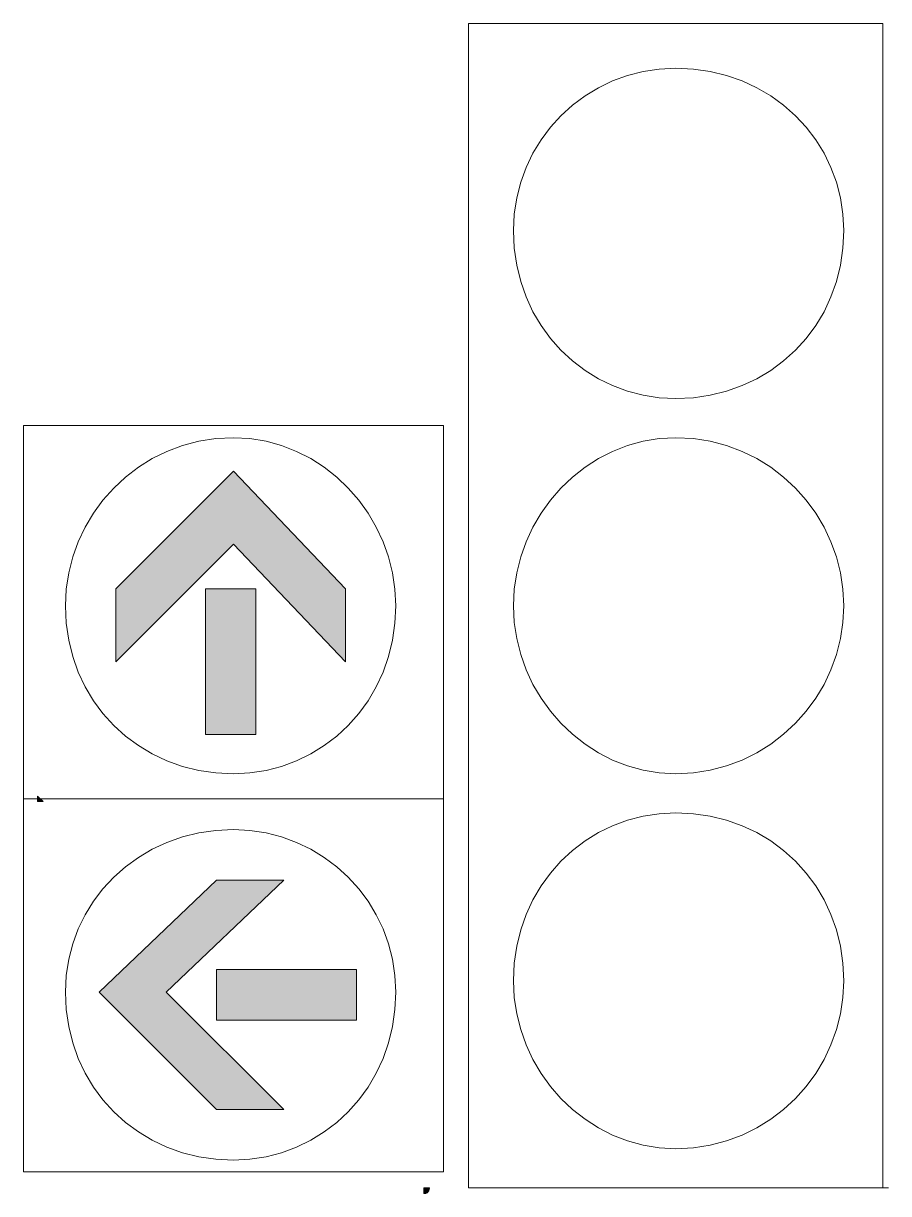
# Model space of a CAD drawing. Header units: metres. Extents: x 182 to 367, y 10 to 261.
import ezdxf

# ---------------------------------------------------------------- set-up
doc = ezdxf.new("R2010")
doc.units = ezdxf.units.M
for name, color, linetype, true_color in [('FILL_BLACK_000000', 7, 'Continuous', 0x000000), ('FILL_LIME_00FF00', 7, 'Continuous', 0x00ff00), ('STROKE_BLACK_000000', 7, 'Continuous', 0x000000)]:
    doc.layers.add(name, color=color, linetype=linetype, true_color=true_color)

msp = doc.modelspace()

# ---------------------------------------------------------------- hatches: boundary and pattern name
at = {"layer": 'FILL_BLACK_000000', "true_color": 0x000000}
h = msp.add_hatch(color=7, dxfattribs=at)
h.dxf.hatch_style = 1
h.paths.add_polyline_path([(184.95, 94.08), (184.95, 95.28), (186.15, 94.08), (184.95, 94.08)])
h = msp.add_hatch(color=7, dxfattribs=at)
h.dxf.hatch_style = 1
h.paths.add_polyline_path([(268.8, 10.68), (268.44, 10.27), (268.15, 10.13), (267.75, 10.08), (267.75, 11.28), (268.95, 11.28), (268.8, 10.68)])
at = {"layer": 'FILL_LIME_00FF00', "true_color": 0x00ff00}
h = msp.add_hatch(color=7, dxfattribs=at)
h.dxf.hatch_style = 1
h.paths.add_polyline_path([(201.75, 139.68), (226.95, 164.88), (250.95, 139.68), (250.95, 124.08), (226.95, 149.28), (201.75, 124.08), (201.75, 139.68)])
h = msp.add_hatch(color=7, dxfattribs=at)
h.dxf.hatch_style = 1
h.paths.add_polyline_path([(231.75, 139.68), (231.75, 108.48), (220.95, 108.48), (220.95, 139.68), (231.75, 139.68)])
h = msp.add_hatch(color=7, dxfattribs=at)
h.dxf.hatch_style = 1
h.paths.add_polyline_path([(237.75, 28.08), (223.35, 28.08), (198.15, 53.28), (223.35, 77.28), (237.75, 77.28), (212.55, 53.28), (237.75, 28.08)])
h = msp.add_hatch(color=7, dxfattribs=at)
h.dxf.hatch_style = 1
h.paths.add_polyline_path([(253.35, 58.08), (253.35, 47.28), (223.35, 47.28), (223.35, 58.08), (253.35, 58.08)])

# ---------------------------------------------------------------- linework, layer by layer
at = {"layer": 'FILL_BLACK_000000', "lineweight": 0, "true_color": 0x000000}
for points in [[(184.95, 94.08), (184.95, 95.28), (186.15, 94.08)], [(268.8, 10.68), (268.44, 10.27), (268.15, 10.13), (267.75, 10.08), (267.75, 11.28), (268.95, 11.28)]]:
    msp.add_lwpolyline(points, close=True, dxfattribs=at)
at = {"layer": 'FILL_LIME_00FF00', "lineweight": 0, "true_color": 0x00ff00}
for points in [[(201.75, 139.68), (226.95, 164.88), (250.95, 139.68), (250.95, 124.08), (226.95, 149.28), (201.75, 124.08)], [(231.75, 139.68), (231.75, 108.48), (220.95, 108.48), (220.95, 139.68)], [(237.75, 28.08), (223.35, 28.08), (198.15, 53.28), (223.35, 77.28), (237.75, 77.28), (212.55, 53.28)], [(253.35, 58.08), (253.35, 47.28), (223.35, 47.28), (223.35, 58.08)]]:
    msp.add_lwpolyline(points, close=True, dxfattribs=at)
at = {"layer": 'STROKE_BLACK_000000', "lineweight": 0, "true_color": 0x000000}
for points in [[(277.35, 260.88), (366.15, 260.88)], [(277.35, 260.88), (277.35, 11.28)], [(366.15, 260.88), (366.15, 11.28)], [(286.95, 216.48), (287.13, 212.71), (287.66, 209.08), (288.52, 205.58), (289.69, 202.25), (291.15, 199.09), (292.9, 196.12), (294.9, 193.37), (297.15, 190.83), (299.62, 188.53), (302.3, 186.49), (305.17, 184.72), (308.21, 183.24), (311.41, 182.05), (314.74, 181.19), (318.2, 180.66), (321.75, 180.48), (325.52, 180.66), (329.15, 181.19), (332.65, 182.05), (335.98, 183.24), (339.14, 184.72), (342.11, 186.49), (344.86, 188.53), (347.4, 190.83), (349.7, 193.37), (351.74, 196.12), (353.51, 199.09), (354.99, 202.25), (356.18, 205.58), (357.04, 209.08), (357.57, 212.71), (357.75, 216.48), (357.57, 220.03), (357.04, 223.49), (356.18, 226.82), (354.99, 230.02), (353.51, 233.06), (351.74, 235.93), (349.7, 238.61), (347.4, 241.08), (344.86, 243.33), (342.11, 245.33), (339.14, 247.08), (335.98, 248.54), (332.65, 249.71), (329.15, 250.57), (325.52, 251.1), (321.75, 251.28), (318.2, 251.1), (314.74, 250.57), (311.41, 249.71), (308.21, 248.54), (305.17, 247.08), (302.3, 245.33), (299.62, 243.33), (297.15, 241.08), (294.9, 238.61), (292.9, 235.93), (291.15, 233.06), (289.69, 230.02), (288.52, 226.82), (287.66, 223.49), (287.13, 220.03), (286.95, 216.48)], [(271.95, 174.72), (181.95, 174.72)], [(181.95, 174.72), (181.95, 94.72)], [(271.95, 174.72), (271.95, 94.72)], [(226.95, 100.08), (230.5, 100.26), (233.96, 100.79), (237.29, 101.65), (240.49, 102.84), (243.53, 104.32), (246.4, 106.09), (249.08, 108.13), (251.55, 110.43), (253.8, 112.97), (255.8, 115.72), (257.55, 118.69), (259.01, 121.85), (260.18, 125.18), (261.04, 128.68), (261.57, 132.31), (261.75, 136.08), (261.57, 139.65), (261.04, 143.14), (260.18, 146.53), (259.01, 149.8), (257.55, 152.94), (255.8, 155.91), (253.8, 158.7), (251.55, 161.28), (249.08, 163.64), (246.4, 165.75), (243.53, 167.6), (240.49, 169.15), (237.29, 170.4), (233.96, 171.32), (230.5, 171.89), (226.95, 172.08), (223.18, 171.89), (219.55, 171.32), (216.05, 170.4), (212.72, 169.15), (209.56, 167.6), (206.59, 165.75), (203.84, 163.64), (201.3, 161.28), (199, 158.7), (196.96, 155.91), (195.19, 152.94), (193.71, 149.8), (192.52, 146.53), (191.66, 143.14), (191.13, 139.65), (190.95, 136.08), (191.13, 132.31), (191.66, 128.68), (192.52, 125.18), (193.71, 121.85), (195.19, 118.69), (196.96, 115.72), (199, 112.97), (201.3, 110.43), (203.84, 108.13), (206.59, 106.09), (209.56, 104.32), (212.72, 102.84), (216.05, 101.65), (219.55, 100.79), (223.18, 100.26), (226.95, 100.08)], [(286.95, 136.08), (287.13, 132.51), (287.66, 129.02), (288.52, 125.63), (289.69, 122.35), (291.15, 119.22), (292.9, 116.25), (294.9, 113.46), (297.15, 110.88), (299.62, 108.52), (302.3, 106.41), (305.17, 104.56), (308.21, 103), (311.41, 101.76), (314.74, 100.84), (318.2, 100.27), (321.75, 100.08), (325.52, 100.27), (329.15, 100.84), (332.65, 101.76), (335.98, 103), (339.14, 104.56), (342.11, 106.41), (344.86, 108.52), (347.4, 110.88), (349.7, 113.46), (351.74, 116.25), (353.51, 119.22), (354.99, 122.35), (356.18, 125.63), (357.04, 129.02), (357.57, 132.51), (357.75, 136.08), (357.57, 139.65), (357.04, 143.14), (356.18, 146.53), (354.99, 149.8), (353.51, 152.94), (351.74, 155.91), (349.7, 158.7), (347.4, 161.28), (344.86, 163.64), (342.11, 165.75), (339.14, 167.6), (335.98, 169.15), (332.65, 170.4), (329.15, 171.32), (325.52, 171.89), (321.75, 172.08), (318.2, 171.89), (314.74, 171.32), (311.41, 170.4), (308.21, 169.15), (305.17, 167.6), (302.3, 165.75), (299.62, 163.64), (297.15, 161.28), (294.9, 158.7), (292.9, 155.91), (291.15, 152.94), (289.69, 149.8), (288.52, 146.53), (287.66, 143.14), (287.13, 139.65), (286.95, 136.08)], [(181.95, 94.72), (271.95, 94.72)], [(181.95, 94.72), (181.95, 14.72)], [(271.95, 94.72), (271.95, 14.72)], [(286.95, 55.68), (287.13, 52.11), (287.66, 48.62), (288.52, 45.23), (289.69, 41.95), (291.15, 38.82), (292.9, 35.85), (294.9, 33.06), (297.15, 30.48), (299.62, 28.12), (302.3, 26.01), (305.17, 24.16), (308.21, 22.6), (311.41, 21.36), (314.74, 20.44), (318.2, 19.87), (321.75, 19.68), (325.52, 19.87), (329.15, 20.44), (332.65, 21.36), (335.98, 22.6), (339.14, 24.16), (342.11, 26.01), (344.86, 28.12), (347.4, 30.48), (349.7, 33.06), (351.74, 35.85), (353.51, 38.82), (354.99, 41.95), (356.18, 45.23), (357.04, 48.62), (357.57, 52.11), (357.75, 55.68), (357.57, 59.45), (357.04, 63.08), (356.18, 66.58), (354.99, 69.91), (353.51, 73.07), (351.74, 76.04), (349.7, 78.79), (347.4, 81.33), (344.86, 83.63), (342.11, 85.67), (339.14, 87.44), (335.98, 88.92), (332.65, 90.11), (329.15, 90.97), (325.52, 91.5), (321.75, 91.68), (318.2, 91.5), (314.74, 90.97), (311.41, 90.11), (308.21, 88.92), (305.17, 87.44), (302.3, 85.67), (299.62, 83.63), (297.15, 81.33), (294.9, 78.79), (292.9, 76.04), (291.15, 73.07), (289.69, 69.91), (288.52, 66.58), (287.66, 63.08), (287.13, 59.45), (286.95, 55.68)], [(261.75, 53.28), (261.57, 56.83), (261.04, 60.29), (260.18, 63.62), (259.01, 66.82), (257.55, 69.86), (255.8, 72.73), (253.8, 75.41), (251.55, 77.88), (249.08, 80.13), (246.4, 82.13), (243.53, 83.88), (240.49, 85.34), (237.29, 86.51), (233.96, 87.37), (230.5, 87.9), (226.95, 88.08), (223.18, 87.9), (219.55, 87.37), (216.05, 86.51), (212.72, 85.34), (209.56, 83.88), (206.59, 82.13), (203.84, 80.13), (201.3, 77.88), (199, 75.41), (196.96, 72.73), (195.19, 69.86), (193.71, 66.82), (192.52, 63.62), (191.66, 60.29), (191.13, 56.83), (190.95, 53.28), (191.13, 49.51), (191.66, 45.88), (192.52, 42.38), (193.71, 39.05), (195.19, 35.89), (196.96, 32.92), (199, 30.17), (201.3, 27.63), (203.84, 25.33), (206.59, 23.29), (209.56, 21.52), (212.72, 20.04), (216.05, 18.85), (219.55, 17.99), (223.18, 17.46), (226.95, 17.28), (230.5, 17.46), (233.96, 17.99), (237.29, 18.85), (240.49, 20.04), (243.53, 21.52), (246.4, 23.29), (249.08, 25.33), (251.55, 27.63), (253.8, 30.17), (255.8, 32.92), (257.55, 35.89), (259.01, 39.05), (260.18, 42.38), (261.04, 45.88), (261.57, 49.51), (261.75, 53.28)], [(181.95, 14.72), (271.95, 14.72)], [(277.35, 11.28), (367.35, 11.28)]]:
    msp.add_lwpolyline(points, dxfattribs=at)

doc.saveas('drawing.dxf')
